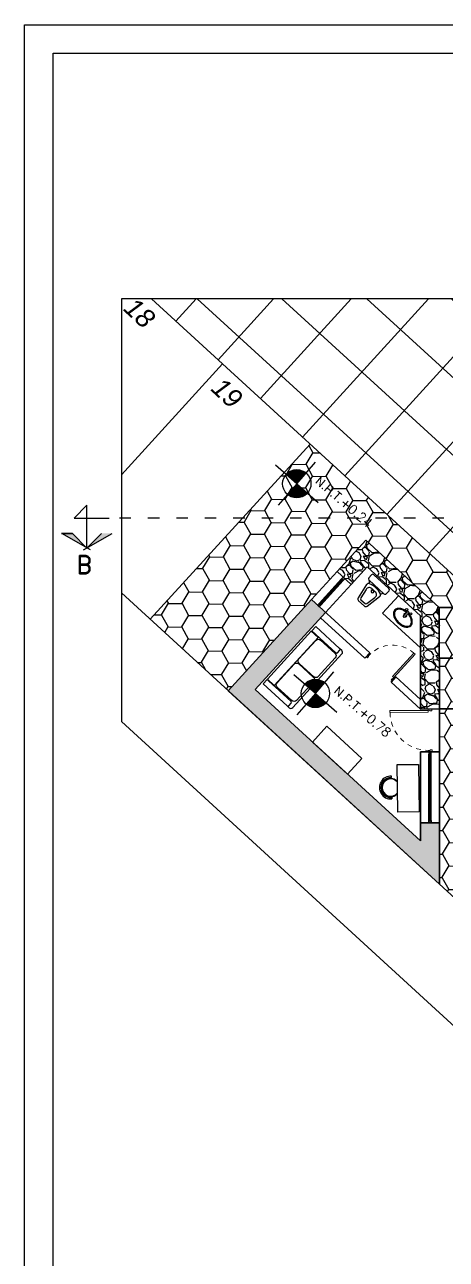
# Model space of a CAD drawing. Header units: millimetres. Extents: x 525387 to 527545, y 2235066 to 2235448.
# Drawn here: x 525706.13 to 525715.03, y 2235252.93 to 2235278.94 of the extents above; entities that cross this region are included whole.
import ezdxf
from ezdxf.enums import TextEntityAlignment as Align

# ---------------------------------------------------------------- set-up
doc = ezdxf.new("R2010")
doc.units = ezdxf.units.MM
for name, pattern in [('ACAD_ISO03W100', [30, 12, -18]), ('CONTINUA', [0]), ('HIDDEN2', [4.7625, 3.175, -1.5875])]:
    doc.linetypes.add(name, pattern=pattern)
for name, color, linetype in [('auxiliar', 6, 'Continuous'), ('cortes', 2, 'Continuous'), ('muebles', 2, 'Continuous'), ('MUEBLES FIJOS', 2, 'Continuous'), ('pie de plano', 7, 'Continuous'), ('PISOS', 7, 'Continuous'), ('Texto', 7, 'Continuous'), ('ventanas', 3, 'Continuous')]:
    doc.layers.add(name, color=color, linetype=linetype)
doc.layers.add('muro', color=5, linetype='Continuous', lineweight=35)
doc.layers.add('puertas', color=2, linetype='Continuous', lineweight=13)
doc.styles.add('ARIAL', font='ariali.ttf')
doc.styles.add('NIVEL', font='romans')
doc.styles.add('romand', font='romand.shx')
pattern_1 = [(5.5827875, (-1370385.10339, 940157.085306), (6.0843251181921, 0.6326672554646), [0.068344288, -6.76609672791]), (322.539741, (-1370385.03537, 940157.091955), (-4.84221286598265, 3.73794790767727), [0.117280944, -11.6108097787]), (270.0804471, (-1370384.942276, 940157.020623), (0.0206027950072, 7.551934819954), [0.082696304, -8.18694455882]), (44.843689, (-1370384.710358, 940156.980693), (-7.22979563228391, -7.15637611612224), [0.106800904, -10.57328748515]), (70.40365418, (-1370384.634633, 940157.056006), (-2.2381243098083, -6.21318079359047), [0.10472674, -10.36796154907]), (134.843689, (-1370384.599508, 940157.154667), (7.15637611612224, -7.22979563228391), [0.106800904, -10.57328748515]), (175.26424047, (-1370384.674821, 940157.230393), (8.3018466303065, -0.70608677006636), [0.141238732, -13.98262306285]), (209.82532837, (-1370384.815578, 940157.242053), (-10.16501503563182, -5.84983600841742), [0.133343904, -13.20105132038]), (258.99956562, (-1370384.93126, 940157.175734), (-1.4559985801993, -7.61636265775589), [0.1071626, -10.60910913974]), (312.8063583, (-1370384.95171, 940157.07054), (-3.7817729697889, 4.1451177552599), [0.122342656, -5.99478739]), (359.9674378, (-1370384.868574, 940156.980783), (8.26963271142461, 0.01161112122286), [0.158215584, -15.66335450244]), (276.38407483, (-1370385.078137, 940157.323757), (0.5682394178823, -4.6489293352296), [0.054000908, -5.34611316487]), (309.0392344, (-1370385.072132, 940157.27009), (-4.1889427953503, 5.20555763173275), [0.102736396, -10.17092779941]), (2.57, (-1370385.00742, 940157.1903), (0.34274198632, 0.37495590516), [0.071841868, -0.64657862169]), (340.76859051, (-1370385.022306, 940157.12131), (-2.560263498368, 0.963798121452), [0.038688264, -3.83012447378]), (69.37140949, (-1370384.98578, 940157.10856), (-0.653270053694, -1.467609701844), [0.054713124, -2.680950598]), (168.53375653, (-1370384.9665, 940157.15977), (-1.810351688107, 0.2783141487027), [0.088863932, -2.87325963058]), (299.13505118, (-1370385.05359, 940157.17743), (-0.407169824057, 1.060439877776), [0.064257428, -1.54217962337]), (153.959540334, (-1370384.768302, 940156.909774), (-4.77778501055537, 2.3025521477076), [0.0900176, -8.91176533451]), (207.91617594, (-1370384.84918, 940156.949292), (5.26998547023844, 2.75354701131), [0.075519788, -7.47644313564]), (70.76859051, (-1370385.12214, 940157.10244), (-0.9637981214527, -2.5602634983698), [0.07737602, -3.79143671778]), (121.18045967, (-1370385.096653, 940157.175502), (2.72133309296128, -4.55228757847657), [0.0900176, -8.91176533451]), (117.01395478, (-1370384.5558, 940157.142246), (1.189295553162, -2.4636217419135), [0.08680704, -4.25354686262]), (72.3451406, (-1370384.59523, 940157.219582), (-1.8953823205476, -5.838224889378), [0.072734424, -7.20071867614]), (204.37140949, (-1370384.783147, 940157.480827), (-2.4636217418388, -1.1892955533169), [0.07737602, -3.79143671778]), (154.92402464, (-1370384.853628, 940157.448897), (6.24539471254454, -2.95582220110048), [0.085156548, -8.43047519604]), (207.01395478, (-1370384.59942, 940157.312883), (2.4636217419218, 1.1892955531449), [0.04340352, -4.29695038262]), (238.879932474, (-1370384.76065, 940157.46026), (-0.996012040115, -1.8425656069585), [0.02590292, -2.5643989929]), (303.533756532, (-1370384.77404, 940157.43809), (-0.782125729161, 1.403181864116), [0.10472674, -1.98981091781]), (323.57900596, (-1370384.716183, 940157.35079), (-4.09230103807734, 3.05246395781304), [0.0970534, -9.60827297267]), (81.26006753, (-1370384.93565, 940157.19352), (-0.310528067402, -1.09265379666), [0.073264776, -1.75835527194]), (130.72722659, (-1370384.924521, 940157.26593), (-5.68876641542527, 6.57652557744047), [0.127911352, -12.66320181301]), (198.5153959, (-1370385.00798, 940157.362863), (3.8990175248905, 1.2537233907831), [0.052301648, -5.17787846362]), (227.57, (-1370385.05757, 940157.34625), (0.03221391884, -0.71769789148), [0.03048, -0.47752]), (257.82643716, (-1370384.718966, 940157.332687), (0.89937028387075, 3.9956592813314), [0.070573392, -6.98678815464]), (185.5827875, (-1370384.733848, 940157.2637), (-6.0843251181942, -0.6326672554433), [0.136688576, -6.69775243991]), (137.57, (-1370384.8699, 940157.2504), (-0.71769789148, -0.03221391884), [0.13208, -0.37592]), (102.8748465, (-1370384.967377, 940157.339516), (-1.35036515064307, 6.05211119857593), [0.080321912, -7.95186334483]), (31.6246041, (-1370384.985274, 940157.41782), (1.7459238504147, 1.1570816343515), [0.073965816, -3.62433000775]), (345.21597536, (-1370384.922292, 940157.456602), (10.5515820610328, -2.76253868919353), [0.12042902, -11.92249288459]), (312.99607874, (-1370384.80585, 940157.425872), (4.53168478076, -4.83060172730324), [0.127405892, -12.61316929125])]

# ---------------------------------------------------------------- blocks, each defined once
blk = doc.blocks.new('Nptpl')
at = {"color": 0, "linetype": 'ByBlock'}
for q in [(0, 0.1667), (-0.1667, 0), (0, -0.1667), (0.1667, 0)]:
    blk.add_line((0, 0), q, dxfattribs=at)
at = {"color": 0, "linetype": 'ByBlock', "const_width": 0.0833}
for points in [[(0, 0.0417, 0.414214), (-0.0417, 0, 1)], [(0, -0.0417, 0.414214), (0.0417, 0, 1)]]:
    blk.add_lwpolyline(points, format="xyb", dxfattribs=at)
at = {"color": 0, "linetype": 'ByBlock'}
blk.add_circle((0, 0), 0.0833, dxfattribs=at)
at = {"color": 0, "linetype": 'ByBlock', "style": 'NIVEL'}
blk.add_text('N.P.T.', height=0.05, dxfattribs=at).set_placement((0.2646, 0.0747), align=Align.RIGHT)
blk.add_attdef('NPT-PLA', (0.2646, 0.0747), '', height=0.05, dxfattribs=at)
blk = doc.blocks.new('W.C.')
at = {"color": 0, "linetype": 'ByBlock'}
for p, q in [((0, -0.215), (0, 0.215)), ((0.12, 0.25), (0.035, 0.25)), ((0.155, 0.212), (0.155, 0.215)), ((0.155, 0.212), (0.155, -0.212)), ((0.183, 0.178), (0.213, 0.171)), ((0.584, 0.129), (0.259, 0.187)), ((0.625, -0.079), (0.625, 0.079)), ((0.12, -0.25), (0.035, -0.25)), ((0.155, -0.212), (0.155, -0.215)), ((0.183, -0.178), (0.213, -0.171)), ((0.259, -0.187), (0.584, -0.128))]:
    blk.add_line(p, q, dxfattribs=at)
for points in [[(0.55, 0.089), (0.34, 0.127, 0.467538), (0.245, 0.048), (0.245, -0.048, 0.467538), (0.34, -0.127), (0.55, -0.089, 0.362827), (0.575, -0.059), (0.575, 0.059, 0.362827)], [(0.26, -0.025, 2), (0.26, 0.025)]]:
    blk.add_lwpolyline(points, format="xyb", close=True, dxfattribs=at)
for centre, radius, start, end in [((0.035, 0.215), 0.035, 90, 180), ((0.12, 0.215), 0.035, 0, 90), ((0.19, 0.212), 0.035, 180, 257.3856), ((0.616, 0), 0.441, 159.3632, 200.6368), ((0.251, 0.138), 0.05, 79.7685, 159.3632), ((0.575, 0.079), 0.05, 0, 79.7685), ((0.035, -0.215), 0.035, 180, 270), ((0.12, -0.215), 0.035, 270, 360), ((0.19, -0.212), 0.035, 102.6144, 180), ((0.251, -0.138), 0.05, 200.6368, 280.2315), ((0.575, -0.079), 0.05, 280.2315, 0)]:
    blk.add_arc(centre, radius, start, end, dxfattribs=at)
blk = doc.blocks.new('LLAVES')
at = {"color": 0, "linetype": 'ByBlock'}
for p, q in [((0.015, 0.005), (0.015, -0.005)), ((0.095, 0.01), (0.02, 0.01)), ((0.1, -0.005), (0.1, 0.005)), ((0.02, -0.01), (0.095, -0.01))]:
    blk.add_line(p, q, dxfattribs=at)
for centre in [(0.013, 0.035), (0.013, -0.035)]:
    blk.add_circle(centre, 0.013, dxfattribs=at)
for centre, start, end in [((0.02, 0.005), 90, 180), ((0.095, 0.005), 0, 90), ((0.02, -0.005), 180, 270), ((0.095, -0.005), 270, 360)]:
    blk.add_arc(centre, 0.005, start, end, dxfattribs=at)
blk = doc.blocks.new('LAVABO OVALIN')
at = {"color": 0, "linetype": 'ByBlock'}
for points in [[(0.017, -0.312, 0.050781), (0.101, -0.299, 0.076871), (0.182, -0.264, 0.107155), (0.242, -0.205, 0.146462), (0.26, -0.146, 0.146462), (0.242, -0.087, 0.107155), (0.182, -0.029, 0.076871), (0.101, 0.006, 0.063889), (-0.005, 0.02, 0.063889), (-0.11, 0.006, 0.076871), (-0.191, -0.029, 0.107155), (-0.251, -0.087, 0.146462), (-0.269, -0.146, 0.146462), (-0.251, -0.205, 0.107155), (-0.191, -0.264, 0.076871), (-0.11, -0.299, 0.053581), (-0.022, -0.312, 0.063889)], [(0.016, -0.292, 0.050781), (0.096, -0.28, 0.076871), (0.172, -0.247, 0.107155), (0.225, -0.195, 0.146462), (0.24, -0.146, 0.146462), (0.225, -0.098, 0.107155), (0.172, -0.046, 0.076871), (0.096, -0.013, 0.063889), (-0.005, 0, 0.063889), (-0.105, -0.013, 0.076871), (-0.181, -0.046, 0.107155), (-0.234, -0.098, 0.146462), (-0.249, -0.146, 0.146462), (-0.234, -0.195, 0.107155), (-0.181, -0.247, 0.076871), (-0.105, -0.28, 0.053581), (-0.021, -0.292, 0.053581)]]:
    blk.add_lwpolyline(points, format="xyb", dxfattribs=at)
for start, end in [(119.1764, 240.8236), (299.1764, 60.8236)]:
    blk.add_arc((-0.002, -0.229), 0.04, start, end, dxfattribs=at)
at = {"color": 0, "linetype": 'ByBlock', "xscale": 2, "yscale": 2, "zscale": 2, "rotation": 90}
blk.add_blockref('LLAVES', (-0.002, -0.369), dxfattribs=at)
blk = doc.blocks.new('PUERTA INTERC')
at = {"layer": 'puertas', "color": 2}
for p, q in [((0.04, 0), (-0.04, 0)), ((-0.04, 0), (0.04, 0)), ((0.04, -0.04), (0.04, 0)), ((-0.04, -0.028), (-0.842, -0.028)), ((-0.842, -0.028), (-0.842, -0.068)), ((-0.842, -0.068), (-0.04, -0.068)), ((-0.04, 0), (-0.04, -0.028)), ((-0.04, -0.028), (0, -0.028)), ((-0.04, -0.068), (-0.04, -0.028)), ((0, -0.028), (0, -0.04)), ((0, -0.04), (0.04, -0.04)), ((0, -0.87), (-0.04, -0.87)), ((-0.04, -0.87), (-0.04, -0.898)), ((-0.04, -0.898), (0.04, -0.898)), ((-0.04, -0.898), (0.04, -0.898)), ((0.04, -0.858), (0, -0.858)), ((0, -0.858), (0, -0.87)), ((0.04, -0.898), (0.04, -0.858))]:
    blk.add_line(p, q, dxfattribs=at)
at = {"layer": 'puertas', "color": 6, "linetype": 'HIDDEN2', "ltscale": 0.03}
blk.add_arc((-0.034, -0.063), 0.807, 180.3323, 269.6001, dxfattribs=at)
blk = doc.blocks.new('love seat')
at = {"layer": 'muebles'}
for p, q in [((-0.694, 0), (-0.694, -0.197)), ((-0.684, 0), (-0.684, -0.197)), ((-0.817, -0.685), (-0.817, -0.745)), ((0.823, -0.745), (0.823, -0.685)), ((-0.764, -0.798), (0.77, -0.798))]:
    blk.add_line(p, q, dxfattribs=at)
blk.add_lwpolyline([(-0.684, 0), (0.684, 0), (0.684, -0.196), (-0.684, -0.197)], dxfattribs=at)
for points in [[(-0.694, -0.685), (-0.694, 0), (-0.817, 0), (-0.817, -0.685, 0.414214), (-0.791, -0.711), (-0.72, -0.711, 0.414214)], [(-0.001, -0.269), (0, -0.687, -0.414214), (-0.067, -0.754), (-0.601, -0.754, -0.414214), (-0.668, -0.687), (-0.668, -0.269, -0.414214), (-0.601, -0.203), (-0.067, -0.202, -0.414214)], [(0.68, -0.269), (0.68, -0.687, -0.414214), (0.614, -0.753), (0.079, -0.754, -0.414214), (0.013, -0.687), (0.013, -0.269, -0.414214), (0.079, -0.202), (0.613, -0.202, -0.414214)], [(0.823, -0.685), (0.823, -0.001), (0.7, -0.001), (0.7, -0.685, 0.414214), (0.726, -0.712), (0.797, -0.712, 0.414214)]]:
    blk.add_lwpolyline(points, format="xyb", close=True, dxfattribs=at)
for centre, start, end in [((-0.764, -0.745), 180.0153, 270.0153), ((0.77, -0.745), 270.0153, 0.0153)]:
    blk.add_arc(centre, 0.0532, start, end, dxfattribs=at)

msp = doc.modelspace()

# ---------------------------------------------------------------- hatches: boundary and pattern name
at = {"layer": 'cortes', "lineweight": -3}
for points in [[(525707.445, 2235267.913), (525707.137, 2235268.221), (525706.912, 2235268.221)], [(525707.445, 2235267.913), (525707.754, 2235268.221), (525707.979, 2235268.221)]]:
    msp.add_hatch(color=256, dxfattribs=at).paths.add_polyline_path(points)
at = {"layer": 'muro', "linetype": 'Continuous', "lineweight": -3}
h = msp.add_hatch(dxfattribs=at)
h.set_pattern_fill('GRAVEL', color=41, scale=0.02, angle=137.57)
h.set_pattern_definition(pattern_1)
h.paths.add_polyline_path([(525714.878, 2235266.663), (525713.328, 2235268.08), (525712.721, 2235267.416), (525713.016, 2235267.146), (525713.353, 2235267.515), (525714.478, 2235266.486), (525714.48, 2235264.52), (525714.755, 2235264.521), (525714.795, 2235264.521), (525714.795, 2235264.521), (525714.88, 2235264.521)])
h = msp.add_hatch(dxfattribs=at)
h.set_pattern_fill('GRAVEL', color=41, scale=0.02, angle=137.57)
h.set_pattern_definition(pattern_1)
h.paths.add_polyline_path([(525714.883, 2235260.832), (525714.882, 2235262.121), (525714.482, 2235262.12), (525714.482, 2235261.741), (525712.942, 2235263.149), (525712.941, 2235263.148), (525712.573, 2235263.486), (525710.992, 2235264.931), (525712.476, 2235266.555), (525712.181, 2235266.825), (525710.427, 2235264.906)])
at = {"layer": 'PISOS'}
h = msp.add_hatch(dxfattribs=at)
h.set_pattern_fill('ANSI37', color=9, scale=0.38, angle=2.64)
h.set_pattern_definition([(47.64, (-1682572.7618, 1605915.0967), (-0.89151411344, 0.8129236345), []), (137.64, (-1682572.7618, 1605915.0967), (-0.8129236345, -0.89151411344), [])])
h.paths.add_polyline_path([(525717.7, 2235273.161), (525708.807, 2235273.161), (525715.383, 2235267.15), (525719.431, 2235271.578)])
h = msp.add_hatch(dxfattribs=at)
h.set_pattern_fill('HONEY', color=8, scale=0.09, angle=-60.86)
h.set_pattern_definition([(299.14, (-1682572.76184, 1605915.09668), (0.424862421517, -0.253872231146), [0.28575, -0.5715]), (59.14, (-1682572.76184, 1605915.09668), (0.00742859073, 0.49487776572), [0.28575, -0.5715]), (359.14, (-1682572.76184, 1605915.09668), (0.432291012247, 0.241005534574), [-0.5715, 0.28575])])
h.paths.add_polyline_path([(525714.879, 2235264.861), (525714.88, 2235264.435), (525714.88, 2235263.961), (525714.881, 2235263.325), (525714.882, 2235262.461), (525714.883, 2235260.832), (525715.383, 2235260.375), (525715.383, 2235267.15), (525712.151, 2235270.104), (525708.777, 2235266.414), (525710.427, 2235264.906), (525712.181, 2235266.825), (525712.721, 2235267.416), (525713.328, 2235268.08), (525714.878, 2235266.663)])

# ---------------------------------------------------------------- linework, layer by layer
at = {"layer": 'auxiliar'}
for p, q in [((525740.421, 2235273.161), (525708.171, 2235273.161)), ((525708.171, 2235273.161), (525708.171, 2235264.259)), ((525708.807, 2235273.161), (525715.383, 2235267.15)), ((525710.306, 2235271.791), (525708.171, 2235269.456)), ((525712.151, 2235270.104), (525708.777, 2235266.414)), ((525708.171, 2235266.968), (525715.383, 2235260.375)), ((525708.171, 2235264.259), (525715.383, 2235257.665))]:
    msp.add_line(p, q, dxfattribs=at)
at = {"layer": 'auxiliar', "color": 1, "linetype": 'Continuous', "lineweight": -3}
for points in [[(525706.131, 2235278.94), (525796.131, 2235278.94), (525796.131, 2235218.94), (525706.131, 2235218.94)], [(525706.731, 2235278.34), (525795.531, 2235278.34), (525795.531, 2235219.54), (525706.731, 2235219.54)]]:
    msp.add_lwpolyline(points, close=True, dxfattribs=at)
at = {"layer": 'cortes', "lineweight": -3}
for p, q in [((525707.445, 2235268.818), (525707.173, 2235268.545)), ((525707.445, 2235267.913), (525707.445, 2235268.818)), ((525707.173, 2235268.545), (525707.915, 2235268.545)), ((525706.906, 2235268.221), (525707.137, 2235268.221)), ((525707.137, 2235268.221), (525706.906, 2235268.221)), ((525706.912, 2235268.221), (525707.137, 2235268.221)), ((525707.517, 2235267.872), (525706.912, 2235268.221)), ((525707.445, 2235267.913), (525707.137, 2235268.221)), ((525707.374, 2235267.872), (525707.979, 2235268.221)), ((525707.445, 2235267.913), (525707.754, 2235268.221))]:
    msp.add_line(p, q, dxfattribs=at)
at = {"layer": 'cortes', "linetype": 'ACAD_ISO03W100', "lineweight": -3, "ltscale": 0.02}
msp.add_line((525731.173, 2235268.545), (525707.915, 2235268.545), dxfattribs=at)
at = {"layer": 'muebles', "lineweight": -3}
for p, q in [((525713.87, 2235263.075), (525713.87, 2235263.104)), ((525713.873, 2235262.654), (525713.873, 2235262.625))]:
    msp.add_line(p, q, dxfattribs=at)
at = {"layer": 'muebles', "color": 30, "linetype": 'Continuous'}
for p, q in [((525713.986, 2235263.004), (525713.995, 2235263.004)), ((525713.654, 2235262.932), (525713.675, 2235262.932)), ((525713.655, 2235262.793), (525713.671, 2235262.809)), ((525713.656, 2235262.793), (525713.676, 2235262.793))]:
    msp.add_line(p, q, dxfattribs=at)
at = {"layer": 'muebles', "linetype": 'Continuous'}
for points in [[(525713.245, 2235263.48), (525712.941, 2235263.148), (525712.204, 2235263.824), (525712.508, 2235264.156)], [(525714.45, 2235262.353), (525714, 2235262.35), (525713.992, 2235263.35), (525714.442, 2235263.353)]]:
    msp.add_lwpolyline(points, close=True, dxfattribs=at)
at = {"layer": 'muebles', "lineweight": -3}
for radius, start, end in [(0.24, 86.3295, 274.6105), (0.211, 85.7641, 275.1759)]:
    msp.add_arc((525713.854, 2235262.865), radius, start, end, dxfattribs=at)
at = {"layer": 'muebles', "color": 8, "lineweight": -3}
for radius, start, end in [(0.192, 42.6805, 318.2595), (0.182, 39.2401, 321.6999)]:
    msp.add_arc((525713.854, 2235262.865), radius, start, end, dxfattribs=at)
at = {"layer": 'muro'}
for p, q in [((525712.721, 2235267.416), (525713.328, 2235268.08)), ((525713.328, 2235268.08), (525714.878, 2235266.663)), ((525712.721, 2235267.416), (525713.016, 2235267.146)), ((525713.353, 2235267.515), (525713.016, 2235267.146)), ((525713.353, 2235267.515), (525714.478, 2235266.486)), ((525710.427, 2235264.906), (525712.181, 2235266.825)), ((525712.181, 2235266.825), (525713.409, 2235265.702)), ((525714.878, 2235266.663), (525714.88, 2235264.521)), ((525712.476, 2235266.555), (525710.992, 2235264.931)), ((525712.375, 2235266.444), (525713.308, 2235265.591)), ((525714.478, 2235266.486), (525714.48, 2235264.52)), ((525713.308, 2235265.591), (525713.409, 2235265.702)), ((525713.862, 2235265.085), (525713.963, 2235265.196)), ((525713.862, 2235265.085), (525714.48, 2235264.52)), ((525713.963, 2235265.196), (525714.48, 2235264.724)), ((525710.427, 2235264.906), (525714.883, 2235260.832)), ((525710.992, 2235264.931), (525714.482, 2235261.741)), ((525714.88, 2235264.521), (525714.48, 2235264.52)), ((525714.882, 2235262.121), (525714.482, 2235262.12)), ((525714.482, 2235262.12), (525714.482, 2235261.741)), ((525714.882, 2235262.121), (525714.883, 2235260.832))]:
    msp.add_line(p, q, dxfattribs=at)
at = {"layer": 'muro', "color": 3}
for p, q in [((525712.181, 2235266.825), (525712.721, 2235267.416)), ((525713.016, 2235267.146), (525712.476, 2235266.555)), ((525714.017, 2235266.907), (525713.68, 2235266.538)), ((525714.878, 2235266.663), (525715.383, 2235266.663)), ((525713.68, 2235266.538), (525714.479, 2235265.808)), ((525714.879, 2235265.592), (525715.383, 2235265.592)), ((525714.88, 2235264.521), (525714.882, 2235262.121)), ((525714.88, 2235264.521), (525715.383, 2235264.521)), ((525714.881, 2235263.621), (525714.481, 2235263.62)), ((525714.481, 2235263.62), (525714.482, 2235262.12))]:
    msp.add_line(p, q, dxfattribs=at)
at = {"layer": 'ventanas', "color": 2, "linetype": 'Continuous', "lineweight": -3}
for p, q in [((525712.344, 2235266.744), (525712.816, 2235267.261)), ((525712.381, 2235266.71), (525712.853, 2235267.227)), ((525714.657, 2235262.17), (525714.656, 2235263.57)), ((525714.707, 2235262.171), (525714.706, 2235263.571))]:
    msp.add_line(p, q, dxfattribs=at)
at = {"layer": 'ventanas', "color": 2, "linetype": 'Continuous', "lineweight": -3, "flags": 128}
for points in [[(525712.852, 2235267.255), (525712.352, 2235266.709), (525712.345, 2235266.716), (525712.844, 2235267.262)], [(525714.686, 2235263.591), (525714.687, 2235262.151), (525714.677, 2235262.151), (525714.676, 2235263.591)]]:
    msp.add_lwpolyline(points, close=True, dxfattribs=at)
at = {"layer": 'ventanas', "color": 2, "linetype": 'CONTINUA', "lineweight": -3, "flags": 128}
for points in [[(525712.844, 2235267.262), (525712.852, 2235267.255), (525712.838, 2235267.24), (525712.853, 2235267.227), (525712.887, 2235267.264), (525712.85, 2235267.297), (525712.816, 2235267.261), (525712.831, 2235267.247)], [(525712.345, 2235266.716), (525712.352, 2235266.709), (525712.366, 2235266.724), (525712.381, 2235266.71), (525712.347, 2235266.673), (525712.31, 2235266.707), (525712.344, 2235266.744), (525712.358, 2235266.73)], [(525714.676, 2235263.591), (525714.686, 2235263.591), (525714.686, 2235263.571), (525714.706, 2235263.571), (525714.706, 2235263.621), (525714.656, 2235263.62), (525714.656, 2235263.57), (525714.676, 2235263.571)], [(525714.677, 2235262.151), (525714.687, 2235262.151), (525714.687, 2235262.171), (525714.707, 2235262.171), (525714.707, 2235262.121), (525714.657, 2235262.12), (525714.657, 2235262.17), (525714.677, 2235262.171)]]:
    msp.add_lwpolyline(points, close=True, dxfattribs=at)

# ---------------------------------------------------------------- block references
at = {"layer": 'MUEBLES FIJOS', "rotation": 227.47}
msp.add_blockref('W.C.', (525713.657, 2235267.206), dxfattribs=at)
at = {"layer": 'MUEBLES FIJOS', "xscale": 0.9000000000000002, "yscale": 0.9000000000000002, "zscale": 0.9000000000000002, "rotation": 135.4699999999999}
msp.add_blockref('LAVABO OVALIN', (525714.015, 2235266.352), dxfattribs=at)
at = {"layer": 'muro', "rotation": 47.47000000000001}
msp.add_blockref('love seat', (525711.714, 2235265.654), dxfattribs=at)
at = {"layer": 'puertas'}
for p, xscale, yscale, zscale, rotation in [((525713.912, 2235265.141), 0.8323356095444064, 0.8323356095444064, 0.8323356095444064, 227.47), ((525714.68, 2235264.521), 1.001674762003244, 1.001674762003244, 1.001674762003244, 0.4699999999999833)]:
    msp.add_blockref('PUERTA INTERC', p, dxfattribs=dict(at, xscale=xscale, yscale=yscale, zscale=zscale, rotation=rotation))
at = {"layer": 'Texto', "lineweight": -3, "ltscale": 0.35}
ref = msp.add_blockref('Nptpl', (525711.872, 2235269.267), dxfattribs=dict(at, xscale=3.58948306494367, yscale=3.58948306494367, zscale=3.58948306494367, rotation=319.14))
ref.add_attrib('NPT-PLA', '+0.24', (525712.766, 2235268.848), dxfattribs={"layer": '0', "color": 0, "linetype": 'ByBlock', "ltscale": 0.35, "height": 0.192, "rotation": 319.14, "style": 'NIVEL'})
ref = msp.add_blockref('Nptpl', (525712.265, 2235264.849), dxfattribs=dict(at, xscale=3.58948306494367, yscale=3.58948306494367, zscale=3.58948306494367, rotation=319.14))
ref.add_attrib('NPT-PLA', '+0.78', (525713.159, 2235264.43), dxfattribs={"layer": '0', "color": 0, "linetype": 'ByBlock', "ltscale": 0.35, "height": 0.192, "rotation": 319.14, "style": 'NIVEL'})

# ---------------------------------------------------------------- texts
at = {"layer": 'cortes', "lineweight": -3, "style": 'romand', "width": 1.106512}
msp.add_text('B', height=0.38, dxfattribs=at).set_placement((525707.217, 2235267.372), (525707.557, 2235267.372), align=Align.FIT)
at = {"layer": 'pie de plano', "style": 'ARIAL'}
for s, p in [('18', (525708.193, 2235272.934)), ('19', (525710.038, 2235271.247))]:
    msp.add_text(s, height=0.4, rotation=317.14, dxfattribs=at).set_placement(p)

doc.saveas('drawing.dxf')
